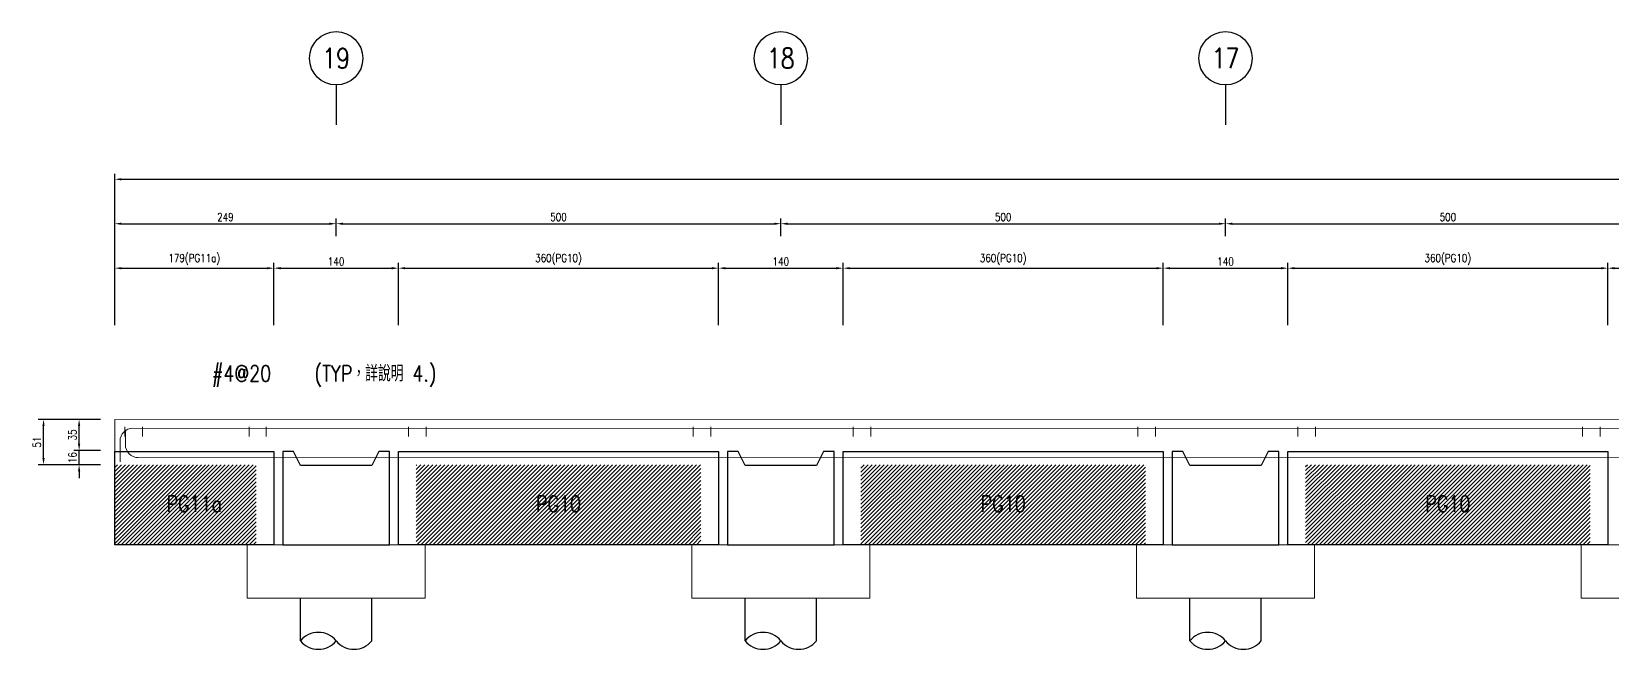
# Model space of a CAD drawing. Extents: x -4754 to 4976, y -23710 to 3841.
# Drawn here: x -359 to 1419, y -6603 to -5909 of the extents above; entities that cross this region are included whole.
import ezdxf
from ezdxf.enums import TextEntityAlignment as Align

# ---------------------------------------------------------------- set-up
doc = ezdxf.new("R2010")
doc.units = 0
doc.header["$LTSCALE"] = 3
doc.layers.get('0').update_dxf_attribs({"linetype": 'CONTINUOUS'})
doc.layers.add('HB_0', color=7, linetype='CONTINUOUS', transparency=0.5)
for name, color, linetype in [('HB_DIM', 1, 'CONTINUOUS'), ('HB_TXT_CTEXT', 2, 'CONTINUOUS'), ('鋼筋', 3, 'CONTINUOUS')]:
    doc.layers.add(name, color=color, linetype=linetype)
doc.styles.get("Standard").update_dxf_attribs({"font": 'ROMANS.shx', "width": 0.8, "bigfont": 'chineset.shx'})
doc.dimstyles.new('30', dxfattribs={"dimscale": 3, "dimtxt": 3, "dimasz": 2.5, "dimexe": 2, "dimexo": 2, "dimgap": 1, "dimtad": 1, "dimdsep": 46, "dimtxsty": 'Standard', "dimcen": 0, "dimclrd": 256, "dimclre": 256, "dimclrt": 2, "dimadec": 0, "dimazin": 0, "dimtfac": 1, "dimtix": 1, "dimtmove": 2, "dimatfit": 3, "dimfxl": 1, "dimtolj": 1, "dimtzin": 0, "dimarcsym": 0})

# ---------------------------------------------------------------- blocks, each defined once
blk = doc.blocks.new('pile_vertical_with_pilecap')
at = {"linetype": 'Continuous'}
for p, q in [((-40, -48.1), (-40, 0)), ((-40, -48.1), (-40, 0)), ((40, -48.1), (40, 0)), ((40, -48.1), (40, 0))]:
    blk.add_line(p, q, dxfattribs=at)
for centre, start, end in [((-20, -64.1), 38.718, 141.282), ((-20, -64.1), 38.718, 141.282), ((-20, -32), 218.718, 321.282), ((-20, -32), 218.718, 321.282), ((20, -32), 218.718, 321.282), ((20, -32), 218.718, 321.282)]:
    blk.add_arc(centre, 25.6, start, end, dxfattribs=at)
blk = doc.blocks.new('line_guide')
at = {"color": 4, "linetype": 'Continuous'}
blk.add_line((0, 0), (0, -45), dxfattribs=at)
blk.add_circle((0, 30), 30, dxfattribs=at)
at = {"color": 4, "linetype": 'Continuous', "width": 0.8}
blk.add_attdef('A', text='', height=22.5, dxfattribs=at).set_placement((0, 30), align=Align.MIDDLE)
blk = doc.blocks.new('*D63')
at = {"layer": 'HB_DIM', "linetype": 'Continuous', "lineweight": -2}
for p, q in [((-265.4, -6238.8), (-265.4, -6168.8)), ((-257.9, -6174.8), (-93.9, -6174.8)), ((-86.4, -6238.8), (-86.4, -6168.8))]:
    blk.add_line(p, q, dxfattribs=at)
at = {"layer": 'HB_DIM'}
for points in [[(-257.9, -6173.6), (-257.9, -6176.1), (-265.4, -6174.8)], [(-93.9, -6176.1), (-93.9, -6173.6), (-86.4, -6174.8)]]:
    blk.add_solid(points, dxfattribs=at)
at = {"layer": 'HB_DIM', "color": 2, "linetype": 'Continuous', "insert": (-175.9, -6164.9), "char_height": 9, "attachment_point": 5, "rotation": 0}
blk.add_mtext('\\A1;179(PG11a)', dxfattribs=at)
blk = doc.blocks.new('*D64')
at = {"layer": 'HB_DIM', "linetype": 'Continuous', "lineweight": -2}
for p, q in [((-86.4, -6238.8), (-86.4, -6168.8)), ((-78.9, -6174.8), (46.1, -6174.8)), ((53.6, -6238.8), (53.6, -6168.8))]:
    blk.add_line(p, q, dxfattribs=at)
at = {"layer": 'HB_DIM'}
for points in [[(-78.9, -6173.6), (-78.9, -6176.1), (-86.4, -6174.8)], [(46.1, -6176.1), (46.1, -6173.6), (53.6, -6174.8)]]:
    blk.add_solid(points, dxfattribs=at)
at = {"layer": 'HB_DIM', "color": 2, "linetype": 'Continuous', "insert": (-16.4, -6167.3), "char_height": 9, "attachment_point": 5, "rotation": 0}
blk.add_mtext('\\A1;140', dxfattribs=at)
blk = doc.blocks.new('*D65')
at = {"layer": 'HB_DIM', "linetype": 'Continuous', "lineweight": -2}
for p, q in [((53.6, -6238.8), (53.6, -6168.8)), ((61.1, -6174.8), (406.1, -6174.8)), ((413.6, -6238.8), (413.6, -6168.8))]:
    blk.add_line(p, q, dxfattribs=at)
at = {"layer": 'HB_DIM'}
for points in [[(61.1, -6173.6), (61.1, -6176.1), (53.6, -6174.8)], [(406.1, -6176.1), (406.1, -6173.6), (413.6, -6174.8)]]:
    blk.add_solid(points, dxfattribs=at)
at = {"layer": 'HB_DIM', "color": 2, "linetype": 'Continuous', "insert": (233.6, -6164.9), "char_height": 9, "attachment_point": 5, "rotation": 0}
blk.add_mtext('\\A1;360(PG10)', dxfattribs=at)
blk = doc.blocks.new('*D66')
at = {"layer": 'HB_DIM', "linetype": 'Continuous', "lineweight": -2}
for p, q in [((413.6, -6238.8), (413.6, -6168.8)), ((421.1, -6174.8), (546.1, -6174.8)), ((553.6, -6238.8), (553.6, -6168.8))]:
    blk.add_line(p, q, dxfattribs=at)
at = {"layer": 'HB_DIM'}
for points in [[(421.1, -6173.6), (421.1, -6176.1), (413.6, -6174.8)], [(546.1, -6176.1), (546.1, -6173.6), (553.6, -6174.8)]]:
    blk.add_solid(points, dxfattribs=at)
at = {"layer": 'HB_DIM', "color": 2, "linetype": 'Continuous', "insert": (483.6, -6167.3), "char_height": 9, "attachment_point": 5, "rotation": 0}
blk.add_mtext('\\A1;140', dxfattribs=at)
blk = doc.blocks.new('*D67')
at = {"layer": 'HB_DIM', "linetype": 'Continuous', "lineweight": -2}
for p, q in [((553.6, -6238.8), (553.6, -6168.8)), ((561.1, -6174.8), (906.1, -6174.8)), ((913.6, -6238.8), (913.6, -6168.8))]:
    blk.add_line(p, q, dxfattribs=at)
at = {"layer": 'HB_DIM'}
for points in [[(561.1, -6173.6), (561.1, -6176.1), (553.6, -6174.8)], [(906.1, -6176.1), (906.1, -6173.6), (913.6, -6174.8)]]:
    blk.add_solid(points, dxfattribs=at)
at = {"layer": 'HB_DIM', "color": 2, "linetype": 'Continuous', "insert": (733.6, -6164.9), "char_height": 9, "attachment_point": 5, "rotation": 0}
blk.add_mtext('\\A1;360(PG10)', dxfattribs=at)
blk = doc.blocks.new('*D68')
at = {"layer": 'HB_DIM', "linetype": 'Continuous', "lineweight": -2}
for p, q in [((913.6, -6238.8), (913.6, -6168.8)), ((921.1, -6174.8), (1046.1, -6174.8)), ((1053.6, -6238.8), (1053.6, -6168.8))]:
    blk.add_line(p, q, dxfattribs=at)
at = {"layer": 'HB_DIM'}
for points in [[(921.1, -6173.6), (921.1, -6176.1), (913.6, -6174.8)], [(1046.1, -6176.1), (1046.1, -6173.6), (1053.6, -6174.8)]]:
    blk.add_solid(points, dxfattribs=at)
at = {"layer": 'HB_DIM', "color": 2, "linetype": 'Continuous', "insert": (983.6, -6167.3), "char_height": 9, "attachment_point": 5, "rotation": 0}
blk.add_mtext('\\A1;140', dxfattribs=at)
blk = doc.blocks.new('*D69')
at = {"layer": 'HB_DIM', "linetype": 'Continuous', "lineweight": -2}
for p, q in [((1053.6, -6238.8), (1053.6, -6168.8)), ((1061.1, -6174.8), (1406.1, -6174.8)), ((1413.6, -6238.8), (1413.6, -6168.8))]:
    blk.add_line(p, q, dxfattribs=at)
at = {"layer": 'HB_DIM'}
for points in [[(1061.1, -6173.6), (1061.1, -6176.1), (1053.6, -6174.8)], [(1406.1, -6176.1), (1406.1, -6173.6), (1413.6, -6174.8)]]:
    blk.add_solid(points, dxfattribs=at)
at = {"layer": 'HB_DIM', "color": 2, "linetype": 'Continuous', "insert": (1233.6, -6164.9), "char_height": 9, "attachment_point": 5, "rotation": 0}
blk.add_mtext('\\A1;360(PG10)', dxfattribs=at)
blk = doc.blocks.new('*D70')
at = {"layer": 'HB_DIM', "linetype": 'Continuous', "lineweight": -2}
for p, q in [((1413.6, -6238.8), (1413.6, -6168.8)), ((1421.1, -6174.8), (1546.1, -6174.8)), ((1553.6, -6238.8), (1553.6, -6168.8))]:
    blk.add_line(p, q, dxfattribs=at)
at = {"layer": 'HB_DIM'}
for points in [[(1421.1, -6173.6), (1421.1, -6176.1), (1413.6, -6174.8)], [(1546.1, -6176.1), (1546.1, -6173.6), (1553.6, -6174.8)]]:
    blk.add_solid(points, dxfattribs=at)
at = {"layer": 'HB_DIM', "color": 2, "linetype": 'Continuous', "insert": (1483.6, -6167.3), "char_height": 9, "attachment_point": 5, "rotation": 0}
blk.add_mtext('\\A1;140', dxfattribs=at)
blk = doc.blocks.new('*D82')
at = {"layer": 'HB_DIM', "linetype": 'Continuous', "lineweight": -2}
for p, q in [((-281.4, -6379.8), (-311.4, -6379.8)), ((-305.4, -6372.3), (-305.4, -6364.8)), ((-305.4, -6395.8), (-305.4, -6379.8)), ((-281.4, -6395.8), (-311.4, -6395.8)), ((-305.4, -6403.3), (-305.4, -6410.8))]:
    blk.add_line(p, q, dxfattribs=at)
at = {"layer": 'HB_DIM'}
for points in [[(-306.7, -6372.3), (-304.2, -6372.3), (-305.4, -6379.8)], [(-304.2, -6403.3), (-306.7, -6403.3), (-305.4, -6395.8)]]:
    blk.add_solid(points, dxfattribs=at)
at = {"layer": 'HB_DIM', "color": 2, "linetype": 'Continuous', "insert": (-312.9, -6387.8), "char_height": 9, "attachment_point": 5, "rotation": 90}
blk.add_mtext('\\A1;16', dxfattribs=at)
blk = doc.blocks.new('*D83')
at = {"layer": 'HB_DIM', "linetype": 'Continuous', "lineweight": -2}
for p, q in [((-281.4, -6344.8), (-311.4, -6344.8)), ((-305.4, -6372.3), (-305.4, -6352.3)), ((-281.4, -6379.8), (-311.4, -6379.8))]:
    blk.add_line(p, q, dxfattribs=at)
at = {"layer": 'HB_DIM'}
for points in [[(-304.2, -6352.3), (-306.7, -6352.3), (-305.4, -6344.8)], [(-306.7, -6372.3), (-304.2, -6372.3), (-305.4, -6379.8)]]:
    blk.add_solid(points, dxfattribs=at)
at = {"layer": 'HB_DIM', "color": 2, "linetype": 'Continuous', "insert": (-312.9, -6362.3), "char_height": 9, "attachment_point": 5, "rotation": 90}
blk.add_mtext('\\A1;35', dxfattribs=at)
blk = doc.blocks.new('*D84')
at = {"layer": 'HB_DIM', "linetype": 'Continuous', "lineweight": -2}
for p, q in [((-265.4, -6238.8), (-265.4, -6068.8)), ((-257.9, -6074.8), (4225.1, -6074.8)), ((4232.6, -6239.8), (4232.6, -6068.8))]:
    blk.add_line(p, q, dxfattribs=at)
at = {"layer": 'HB_DIM'}
for points in [[(-257.9, -6073.6), (-257.9, -6076.1), (-265.4, -6074.8)], [(4225.1, -6076.1), (4225.1, -6073.6), (4232.6, -6074.8)]]:
    blk.add_solid(points, dxfattribs=at)
at = {"layer": 'HB_DIM', "color": 2, "linetype": 'Continuous', "insert": (1983.6, -6067.3), "char_height": 9, "attachment_point": 5, "rotation": 0}
blk.add_mtext('\\A1;4498', dxfattribs=at)
blk = doc.blocks.new('*D85')
at = {"layer": 'HB_DIM', "linetype": 'Continuous', "lineweight": -2}
for p, q in [((-265.4, -6238.8), (-265.4, -6118.8)), ((-257.9, -6124.8), (-23.9, -6124.8)), ((-16.4, -6138.8), (-16.4, -6118.8))]:
    blk.add_line(p, q, dxfattribs=at)
at = {"layer": 'HB_DIM'}
for points in [[(-257.9, -6123.6), (-257.9, -6126.1), (-265.4, -6124.8)], [(-23.9, -6126.1), (-23.9, -6123.6), (-16.4, -6124.8)]]:
    blk.add_solid(points, dxfattribs=at)
at = {"layer": 'HB_DIM', "color": 2, "linetype": 'Continuous', "insert": (-140.9, -6117.3), "char_height": 9, "attachment_point": 5, "rotation": 0}
blk.add_mtext('\\A1;249', dxfattribs=at)
blk = doc.blocks.new('*D86')
at = {"layer": 'HB_DIM', "linetype": 'Continuous', "lineweight": -2}
for p, q in [((-16.4, -6138.8), (-16.4, -6118.8)), ((-8.9, -6124.8), (476.1, -6124.8)), ((483.6, -6138.8), (483.6, -6118.8))]:
    blk.add_line(p, q, dxfattribs=at)
at = {"layer": 'HB_DIM'}
for points in [[(-8.9, -6123.6), (-8.9, -6126.1), (-16.4, -6124.8)], [(476.1, -6126.1), (476.1, -6123.6), (483.6, -6124.8)]]:
    blk.add_solid(points, dxfattribs=at)
at = {"layer": 'HB_DIM', "color": 2, "linetype": 'Continuous', "insert": (233.6, -6117.3), "char_height": 9, "attachment_point": 5, "rotation": 0}
blk.add_mtext('\\A1;500', dxfattribs=at)
blk = doc.blocks.new('*D87')
at = {"layer": 'HB_DIM', "linetype": 'Continuous', "lineweight": -2}
for p, q in [((483.6, -6138.8), (483.6, -6118.8)), ((491.1, -6124.8), (976.1, -6124.8)), ((983.6, -6138.8), (983.6, -6118.8))]:
    blk.add_line(p, q, dxfattribs=at)
at = {"layer": 'HB_DIM'}
for points in [[(491.1, -6123.6), (491.1, -6126.1), (483.6, -6124.8)], [(976.1, -6126.1), (976.1, -6123.6), (983.6, -6124.8)]]:
    blk.add_solid(points, dxfattribs=at)
at = {"layer": 'HB_DIM', "color": 2, "linetype": 'Continuous', "insert": (733.6, -6117.3), "char_height": 9, "attachment_point": 5, "rotation": 0}
blk.add_mtext('\\A1;500', dxfattribs=at)
blk = doc.blocks.new('*D88')
at = {"layer": 'HB_DIM', "linetype": 'Continuous', "lineweight": -2}
for p, q in [((983.6, -6138.8), (983.6, -6118.8)), ((991.1, -6124.8), (1476.1, -6124.8)), ((1483.6, -6138.8), (1483.6, -6118.8))]:
    blk.add_line(p, q, dxfattribs=at)
at = {"layer": 'HB_DIM'}
for points in [[(991.1, -6123.6), (991.1, -6126.1), (983.6, -6124.8)], [(1476.1, -6126.1), (1476.1, -6123.6), (1483.6, -6124.8)]]:
    blk.add_solid(points, dxfattribs=at)
at = {"layer": 'HB_DIM', "color": 2, "linetype": 'Continuous', "insert": (1233.6, -6117.3), "char_height": 9, "attachment_point": 5, "rotation": 0}
blk.add_mtext('\\A1;500', dxfattribs=at)
blk = doc.blocks.new('*D95')
at = {"layer": 'HB_DIM', "linetype": 'Continuous', "lineweight": -2}
for p, q in [((-281.4, -6344.8), (-351.4, -6344.8)), ((-345.4, -6388.3), (-345.4, -6352.3)), ((-281.4, -6395.8), (-351.4, -6395.8))]:
    blk.add_line(p, q, dxfattribs=at)
at = {"layer": 'HB_DIM'}
for points in [[(-344.2, -6352.3), (-346.7, -6352.3), (-345.4, -6344.8)], [(-346.7, -6388.3), (-344.2, -6388.3), (-345.4, -6395.8)]]:
    blk.add_solid(points, dxfattribs=at)
at = {"layer": 'HB_DIM', "color": 2, "linetype": 'Continuous', "insert": (-352.9, -6370.3), "char_height": 9, "attachment_point": 5, "rotation": 90}
blk.add_mtext('\\A1;51', dxfattribs=at)

msp = doc.modelspace()

# ---------------------------------------------------------------- hatches: boundary and pattern name
at = {"layer": 'HB_0', "linetype": 'Continuous'}
h = msp.add_hatch(dxfattribs=at)
h.set_pattern_fill('ANSI31', color=256, style=0)
h.paths.add_polyline_path([(-265.427, -6395.802), (-106.427, -6395.802), (-106.427, -6485.802), (-265.427, -6485.802)], flags=17)
h = msp.add_hatch(dxfattribs=at)
h.set_pattern_fill('ANSI31', color=256, style=0)
h.paths.add_polyline_path([(73.573, -6395.802), (393.573, -6395.802), (393.573, -6485.802), (73.573, -6485.802)], flags=17)
h = msp.add_hatch(dxfattribs=at)
h.set_pattern_fill('ANSI31', color=256, style=0)
h.paths.add_polyline_path([(573.573, -6395.802), (893.573, -6395.802), (893.573, -6485.802), (573.573, -6485.802)], flags=17)
h = msp.add_hatch(dxfattribs=at)
h.set_pattern_fill('ANSI31', color=256, style=0)
h.paths.add_polyline_path([(1073.573, -6395.802), (1393.573, -6395.802), (1393.573, -6485.802), (1073.573, -6485.802)], flags=17)

# ---------------------------------------------------------------- linework, layer by layer
at = {"layer": 'HB_0', "lineweight": 5}
msp.add_lwpolyline([(-265.427, -6485.802), (-265.427, -6344.802), (4232.573, -6345.802), (4232.573, -6485.802), (-265.427, -6485.802)], dxfattribs=at)
at = {"layer": 'HB_0', "color": 1, "linetype": 'Continuous'}
for points in [[(-265.427, -6380.802), (-106.427, -6380.802), (-86.427, -6380.802), (-86.427, -6485.802), (-106.427, -6485.802), (-265.427, -6485.802), (-265.427, -6380.802)], [(43.573, -6485.802), (43.573, -6380.802), (31.573, -6380.802), (23.573, -6396.802), (-56.427, -6396.802), (-64.427, -6380.802), (-76.427, -6380.802), (-76.427, -6485.802), (43.573, -6485.802)], [(53.573, -6380.802), (73.573, -6380.802), (393.573, -6380.802), (413.573, -6380.802), (413.573, -6485.802), (393.573, -6485.802), (73.573, -6485.802), (53.573, -6485.802), (53.573, -6380.802)], [(543.573, -6485.802), (543.573, -6380.802), (531.573, -6380.802), (523.573, -6396.802), (443.573, -6396.802), (435.573, -6380.802), (423.573, -6380.802), (423.573, -6485.802), (543.573, -6485.802)], [(553.573, -6380.802), (573.573, -6380.802), (893.573, -6380.802), (913.573, -6380.802), (913.573, -6485.802), (893.573, -6485.802), (573.573, -6485.802), (553.573, -6485.802), (553.573, -6380.802)], [(1043.573, -6485.802), (1043.573, -6380.802), (1031.573, -6380.802), (1023.573, -6396.802), (943.573, -6396.802), (935.573, -6380.802), (923.573, -6380.802), (923.573, -6485.802), (1043.573, -6485.802)], [(1053.573, -6380.802), (1073.573, -6380.802), (1393.573, -6380.802), (1413.573, -6380.802), (1413.573, -6485.802), (1393.573, -6485.802), (1073.573, -6485.802), (1053.573, -6485.802), (1053.573, -6380.802)]]:
    msp.add_lwpolyline(points, dxfattribs=at)
at = {"layer": 'HB_0', "lineweight": 5}
for points in [[(-116.427, -6545.802, -160), (83.573, -6545.802, -160), (83.573, -6485.802, -160), (-116.427, -6485.802, -160), (-116.427, -6545.802, -160)], [(383.573, -6545.802, -160), (583.573, -6545.802, -160), (583.573, -6485.802, -160), (383.573, -6485.802, -160), (383.573, -6545.802, -160)], [(883.573, -6545.802, -160), (1083.573, -6545.802, -160), (1083.573, -6485.802, -160), (883.573, -6485.802, -160), (883.573, -6545.802, -160)], [(1383.573, -6545.802, -160), (1583.573, -6545.802, -160), (1583.573, -6485.802, -160), (1383.573, -6485.802, -160), (1383.573, -6545.802, -160)]]:
    msp.add_polyline3d(points, dxfattribs=at)
at = {"layer": 'HB_DIM', "color": 1, "linetype": 'Continuous'}
msp.add_lwpolyline([(-234.157, -6353.212, 0, 1.25, 0), (-224.157, -6343.212, 0, 0, 0), (-174.157, -6293.212, 0, 0, 0), (-156.157, -6293.212, 0, 0, 0)], format="xyseb", dxfattribs=at)
at = {"layer": '鋼筋', "lineweight": 5}
for p, q in [((-254.157, -6353.212, -36.23), (-254.157, -6353.212, 36.23)), ((-254.157, -6356.387, 39.405), (-254.157, -6364.007, 39.405)), ((-254.157, -6364.02, -33.087), (-254.157, -6358.632, -38.475)), ((-253.418, -6356.694, -37.62), (-253.422, -6373.314, -37.62)), ((-253.418, -6356.694, -22.572), (-253.422, -6373.314, -22.572)), ((-253.418, -6356.694, -7.524), (-253.422, -6373.314, -7.524)), ((-253.418, -6356.694, 7.524), (-253.422, -6373.314, 7.524)), ((-253.418, -6356.694, 22.572), (-253.422, -6373.314, 22.572)), ((-253.418, -6356.694, 37.62), (-253.422, -6373.314, 37.62)), ((-244.939, -6354.806, -37.12), (4212.081, -6355.797, -37.12)), ((-244.939, -6354.806, -24.747), (4212.081, -6355.797, -24.747)), ((-244.939, -6354.806, -12.373), (4212.081, -6355.797, -12.373)), ((-244.939, -6354.806), (4212.081, -6355.797)), ((-244.939, -6354.806, 12.373), (4212.081, -6355.797, 12.373)), ((-244.939, -6354.806, 24.747), (4212.081, -6355.797, 24.747)), ((-244.939, -6354.806, 37.12), (4212.081, -6355.797, 37.12)), ((-234.157, -6353.212, -36.23), (-234.157, -6353.212, 36.23)), ((-234.157, -6356.387, 39.405), (-234.157, -6364.007, 39.405)), ((-234.157, -6364.02, -33.087), (-234.157, -6358.632, -38.475)), ((-114.157, -6353.212, -36.23), (-114.157, -6353.212, 36.23)), ((-114.157, -6356.387, 39.405), (-114.157, -6364.007, 39.405)), ((-114.157, -6364.02, -33.087), (-114.157, -6358.632, -38.475)), ((-95.157, -6353.212, -36.23), (-95.157, -6353.212, 36.23)), ((-95.157, -6356.387, 39.405), (-95.157, -6364.007, 39.405)), ((-95.157, -6364.02, -33.087), (-95.157, -6358.632, -38.475)), ((64.843, -6353.212, -36.23), (64.843, -6353.212, 36.23)), ((64.843, -6356.387, 39.405), (64.843, -6364.007, 39.405)), ((64.843, -6364.02, -33.087), (64.843, -6358.632, -38.475)), ((84.843, -6353.212, -36.23), (84.843, -6353.212, 36.23)), ((84.843, -6356.387, 39.405), (84.843, -6364.007, 39.405)), ((84.843, -6364.02, -33.087), (84.843, -6358.632, -38.475)), ((384.843, -6353.212, -36.23), (384.843, -6353.212, 36.23)), ((384.843, -6356.387, 39.405), (384.843, -6364.007, 39.405)), ((384.843, -6364.02, -33.087), (384.843, -6358.632, -38.475)), ((404.843, -6353.212, -36.23), (404.843, -6353.212, 36.23)), ((404.843, -6356.387, 39.405), (404.843, -6364.007, 39.405)), ((404.843, -6364.02, -33.087), (404.843, -6358.632, -38.475)), ((564.843, -6353.212, -36.23), (564.843, -6353.212, 36.23)), ((564.843, -6356.387, 39.405), (564.843, -6364.007, 39.405)), ((564.843, -6364.02, -33.087), (564.843, -6358.632, -38.475)), ((584.843, -6353.212, -36.23), (584.843, -6353.212, 36.23)), ((584.843, -6356.387, 39.405), (584.843, -6364.007, 39.405)), ((584.843, -6364.02, -33.087), (584.843, -6358.632, -38.475)), ((884.843, -6353.212, -36.23), (884.843, -6353.212, 36.23)), ((884.843, -6356.387, 39.405), (884.843, -6364.007, 39.405)), ((884.843, -6364.02, -33.087), (884.843, -6358.632, -38.475)), ((904.843, -6353.212, -36.23), (904.843, -6353.212, 36.23)), ((904.843, -6356.387, 39.405), (904.843, -6364.007, 39.405)), ((904.843, -6364.02, -33.087), (904.843, -6358.632, -38.475)), ((1064.843, -6353.212, -36.23), (1064.843, -6353.212, 36.23)), ((1064.843, -6356.387, 39.405), (1064.843, -6364.007, 39.405)), ((1064.843, -6364.02, -33.087), (1064.843, -6358.632, -38.475)), ((1084.843, -6353.212, -36.23), (1084.843, -6353.212, 36.23)), ((1084.843, -6356.387, 39.405), (1084.843, -6364.007, 39.405)), ((1084.843, -6364.02, -33.087), (1084.843, -6358.632, -38.475)), ((1384.843, -6353.212, -36.23), (1384.843, -6353.212, 36.23)), ((1384.843, -6356.387, 39.405), (1384.843, -6364.007, 39.405)), ((1384.843, -6364.02, -33.087), (1384.843, -6358.632, -38.475)), ((1404.843, -6353.212, -36.23), (1404.843, -6353.212, 36.23)), ((1404.843, -6356.387, 39.405), (1404.843, -6364.007, 39.405)), ((1404.843, -6364.02, -33.087), (1404.843, -6358.632, -38.475)), ((-259.437, -6392.413, -37.12), (-259.432, -6369.293, -37.12)), ((-259.437, -6392.413, -24.747), (-259.432, -6369.293, -24.747)), ((-259.437, -6392.413, -12.373), (-259.432, -6369.293, -12.373)), ((-259.437, -6392.413), (-259.432, -6369.293)), ((-259.437, -6392.413, 12.373), (-259.432, -6369.293, 12.373)), ((-259.437, -6392.413, 24.747), (-259.432, -6369.293, 24.747)), ((-259.437, -6392.413, 37.12), (-259.432, -6369.293, 37.12)), ((-238.935, -6387.807, -37.62), (4206.085, -6388.796, -37.62)), ((-238.935, -6387.807, -22.572), (4206.085, -6388.796, -22.572)), ((-238.935, -6387.807, -7.524), (4206.085, -6388.796, -7.524)), ((-238.935, -6387.807, 7.524), (4206.085, -6388.796, 7.524)), ((-238.935, -6387.807, 22.572), (4206.085, -6388.796, 22.572)), ((-238.935, -6387.807, 37.62), (4206.085, -6388.796, 37.62))]:
    msp.add_line(p, q, dxfattribs=at)
at = {"layer": '鋼筋', "lineweight": 5, "extrusion": (0, 0, -1)}
for centre in [(244.942, -6369.296, 37.12), (244.942, -6369.296, 24.747), (244.942, -6369.296, 12.373), (244.942, -6369.296), (244.942, -6369.296, -12.373), (244.942, -6369.296, -24.747), (244.942, -6369.296, -37.12)]:
    msp.add_arc(centre, 14.49, 0.012738, 90.012738, dxfattribs=at)
at = {"layer": '鋼筋', "lineweight": 5, "extrusion": (1, -3.67394e-16, 0)}
for centre, start, end in [((-6356.387, -36.23, -254.157), 225, 0), ((-6356.387, 36.23, -254.157), 0, 90), ((-6356.387, -36.23, -234.157), 225, 0), ((-6356.387, -36.23, -114.157), 225, 0), ((-6356.387, -36.23, -95.157), 225, 0), ((-6356.387, -36.23, 64.843), 225, 0), ((-6356.387, -36.23, 84.843), 225, 0), ((-6356.387, -36.23, 384.843), 225, 0), ((-6356.387, -36.23, 404.843), 225, 0), ((-6356.387, -36.23, 564.843), 225, 0), ((-6356.387, -36.23, 584.843), 225, 0), ((-6356.387, -36.23, 884.843), 225, 0), ((-6356.387, -36.23, 904.843), 225, 0), ((-6356.387, -36.23, 1064.843), 225, 0), ((-6356.387, -36.23, 1084.843), 225, 0), ((-6356.387, -36.23, 1384.843), 225, 0), ((-6356.387, -36.23, 1404.843), 225, 0)]:
    msp.add_arc(centre, 3.175, start, end, dxfattribs=at)
at = {"layer": '鋼筋', "lineweight": 5, "extrusion": (1, -3.67394e-16, -5.36563e-37)}
for centre in [(-6356.387, 36.23, -234.157), (-6356.387, 36.23, -114.157), (-6356.387, 36.23, -95.157), (-6356.387, 36.23, 64.843), (-6356.387, 36.23, 84.843), (-6356.387, 36.23, 384.843), (-6356.387, 36.23, 404.843), (-6356.387, 36.23, 564.843), (-6356.387, 36.23, 584.843), (-6356.387, 36.23, 884.843), (-6356.387, 36.23, 904.843), (-6356.387, 36.23, 1064.843), (-6356.387, 36.23, 1084.843), (-6356.387, 36.23, 1384.843), (-6356.387, 36.23, 1404.843)]:
    msp.add_arc(centre, 3.175, 0, 90, dxfattribs=at)
at = {"layer": '鋼筋', "lineweight": 5}
for centre in [(-238.932, -6373.317, -37.62), (-238.932, -6373.317, -22.572), (-238.932, -6373.317, -7.524), (-238.932, -6373.317, 7.524), (-238.932, -6373.317, 22.572), (-238.932, -6373.317, 37.62)]:
    msp.add_arc(centre, 14.49, 179.987262, 269.987262, dxfattribs=at)

# ---------------------------------------------------------------- block references
at = {"layer": 'HB_0', "linetype": 'Continuous'}
for p, values in [((-16.427, -5968.802), {'A': '19'}), ((483.573, -5968.802), {'A': '18'}), ((983.573, -5968.802), {'A': '17'})]:
    msp.add_blockref('line_guide', p, dxfattribs=at).add_auto_attribs(values)
for p in [(-16.427, -6545.802, -160), (483.573, -6545.802, -160), (983.573, -6545.802, -160)]:
    msp.add_blockref('pile_vertical_with_pilecap', p, dxfattribs=at)

# ---------------------------------------------------------------- texts
at = {"layer": 'HB_TXT_CTEXT', "linetype": 'Continuous', "width": 0.8}
msp.add_text('#4@20    (TYP，詳說明 4.)', height=18, dxfattribs=at).set_placement((-156.157, -6293.212, -36.23), align=Align.MIDDLE_LEFT)
for s, p in [('PG11a', (-175.927, -6439.802)), ('PG10', (233.573, -6439.802)), ('PG10', (733.573, -6439.802)), ('PG10', (1233.573, -6439.802))]:
    msp.add_text(s, height=18, dxfattribs=at).set_placement(p, align=Align.MIDDLE)

# ---------------------------------------------------------------- dimensions: what is measured, and where the dimension line sits
at = {"layer": 'HB_DIM', "linetype": 'Continuous'}
for base, p1, p2, angle, override, picture, middle in [((4232.573, -6074.802), (-265.427, -6244.802), (4232.573, -6245.802), 0, {"dimdec": 0, "dimpost": '<>'}, '*D84', (1983.573, -6067.302)), ((-16.427, -6124.802), (-265.427, -6244.802), (-16.427, -6144.802, 2481), 0, {"dimdec": 0, "dimpost": '<>'}, '*D85', (-140.927, -6117.302)), ((483.573, -6124.802), (-16.427, -6144.802, 2481), (483.573, -6144.802, 1981), 0, {"dimdec": 0, "dimpost": '<>'}, '*D86', (233.573, -6117.302)), ((983.573, -6124.802), (483.573, -6144.802, 1981), (983.573, -6144.802, 1481), 0, {"dimdec": 0, "dimpost": '<>'}, '*D87', (733.573, -6117.302)), ((1483.573, -6124.802), (983.573, -6144.802, 1481), (1483.573, -6144.802, 981), 0, {"dimdec": 0, "dimpost": '<>'}, '*D88', (1233.573, -6117.302)), ((53.573, -6174.802), (-86.427, -6244.802), (53.573, -6244.802), 0, {"dimdec": 0, "dimpost": '<>'}, '*D64', (-16.427, -6167.302)), ((553.573, -6174.802), (413.573, -6244.802), (553.573, -6244.802), 0, {"dimdec": 0, "dimpost": '<>'}, '*D66', (483.573, -6167.302)), ((1053.573, -6174.802), (913.573, -6244.802), (1053.573, -6244.802), 0, {"dimdec": 0, "dimpost": '<>'}, '*D68', (983.573, -6167.302)), ((1553.573, -6174.802), (1413.573, -6244.802), (1553.573, -6244.802), 0, {"dimdec": 0, "dimpost": '<>'}, '*D70', (1483.573, -6167.302)), ((-345.427, -6344.802), (-275.427, -6395.802), (-275.427, -6344.802), 90, {"dimtad": 4, "dimdec": 0, "dimpost": '<>'}, '*D95', (-352.927, -6370.302)), ((-305.427, -6344.802), (-275.427, -6379.802), (-275.427, -6344.802), 90, {"dimtad": 4, "dimdec": 0, "dimpost": '<>'}, '*D83', (-312.927, -6362.302)), ((-305.427, -6379.802), (-275.427, -6395.802), (-275.427, -6379.802), 90, {"dimtad": 4, "dimdec": 0, "dimpost": '<>'}, '*D82', (-312.927, -6387.802))]:
    dim = msp.add_linear_dim(base=base, p1=p1, p2=p2, angle=angle, dimstyle='30', override=override, dxfattribs=at)
    dim.commit()
    dim.dimension.update_dxf_attribs({"geometry": picture, "text_midpoint": middle})
for base, p1, p2, text, picture, middle in [((-86.427, -6174.802), (-265.427, -6244.802), (-86.427, -6244.802), '<>(PG11a)', '*D63', (-175.927, -6164.944)), ((413.573, -6174.802), (53.573, -6244.802), (413.573, -6244.802), '<>(PG10)', '*D65', (233.573, -6164.944)), ((913.573, -6174.802), (553.573, -6244.802), (913.573, -6244.802), '<>(PG10)', '*D67', (733.573, -6164.944)), ((1413.573, -6174.802), (1053.573, -6244.802), (1413.573, -6244.802), '<>(PG10)', '*D69', (1233.573, -6164.944))]:
    dim = msp.add_linear_dim(base=base, p1=p1, p2=p2, angle=0, text=text, dimstyle='30', override={"dimdec": 0, "dimpost": '<>'}, dxfattribs=at)
    dim.commit()
    dim.dimension.update_dxf_attribs({"geometry": picture, "text_midpoint": middle})

doc.saveas('drawing.dxf')
